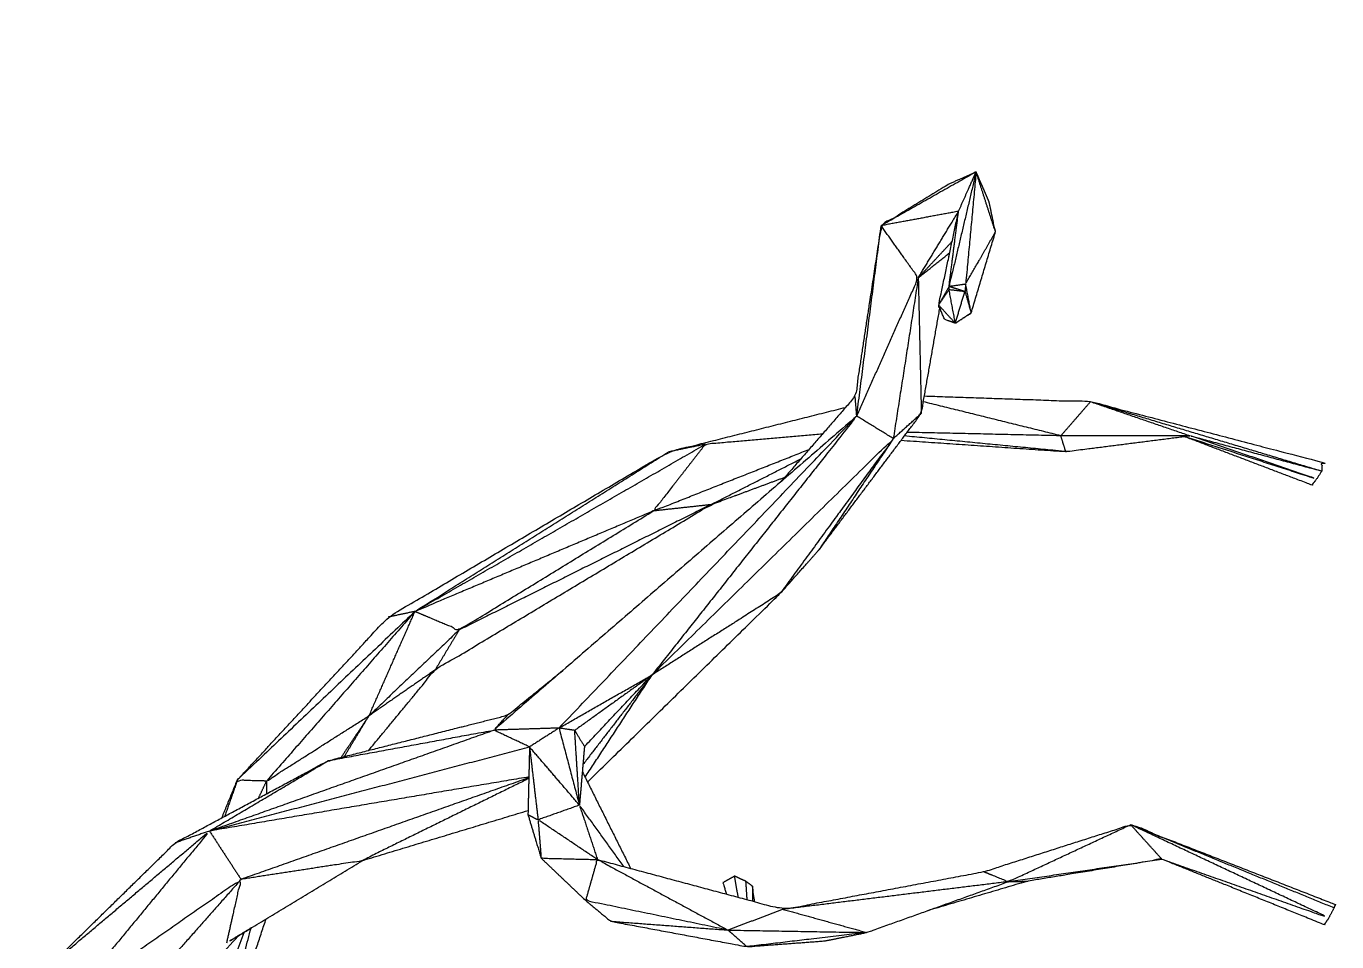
# Model space of a CAD drawing. Header units: centimetres. Extents: x 7653 to 15270, y 5751 to 14937.
# Drawn here: x 8307.7 to 8625.4, y 6966 to 7188.2 of the extents above; entities that cross this region are included whole.
import ezdxf

# ---------------------------------------------------------------- set-up
doc = ezdxf.new("R2010")
doc.units = ezdxf.units.CM
doc.layers.add('Make2D$Visible$Curves$Layer0', color=7, linetype='Continuous', true_color=0x000000)

msp = doc.modelspace()

# ---------------------------------------------------------------- linework, layer by layer
at = {"layer": 'Make2D$Visible$Curves$Layer0'}
for points, knots in [([(8317.17, 7383), (8321.12, 7374.98), (8325.07, 7366.97), (8326.81, 7348.73), (8328.55, 7330.5), (8321.85, 7311.76), (8315.15, 7293.02), (8304.46, 7272.86), (8293.77, 7252.7), (8275.92, 7232.65), (8258.08, 7212.6), (8256.67, 7209.49), (8255.27, 7206.37), (8250.44, 7163.42), (8245.6, 7120.46)], [0.699194, 0.699194, 0.699194, 1, 1, 2, 2, 3, 3, 4, 4, 5, 5, 6, 6, 6.799018, 6.799018, 6.799018]), ([(8541.13, 7145.57), (8541.13, 7145.57), (8541.13, 7145.57), (8539.56, 7149.19), (8537.98, 7152.8), (8534.65, 7151.3), (8531.32, 7149.81), (8523.13, 7144.78), (8514.95, 7139.76), (8511.8, 7119.05), (8508.66, 7098.34), (8499.7, 7088.03), (8490.74, 7077.72)], [-1.000145, -1.000145, -1.000145, -1, -1, 0, 0, 1, 1, 2, 2, 3, 3, 3.678741, 3.678741, 3.678741]), ([(8533.72, 7143.25), (8535.85, 7148.02), (8537.98, 7152.8), (8526.46, 7146.28), (8514.95, 7139.76)], [0, 0, 0, 1, 1, 2, 2, 2]), ([(8537.98, 7152.8), (8534.7, 7138.93), (8531.42, 7125.06), (8533.44, 7125.35), (8535.46, 7125.64)], [0, 0, 0, 1, 1, 2, 2, 2]), ([(8537.98, 7152.8), (8540.33, 7145.52), (8542.67, 7138.24), (8539.07, 7131.94), (8535.46, 7125.64), (8536.72, 7139.22), (8537.98, 7152.8)], [0, 0, 0, 1, 1, 2, 2, 3, 3, 3]), ([(8523.96, 7127.12), (8528.84, 7135.18), (8533.72, 7143.25), (8524.33, 7141.5), (8514.95, 7139.76)], [0, 0, 0, 1, 1, 2, 2, 2]), ([(8532.95, 7116.08), (8531.63, 7116.56), (8530.31, 7117.04), (8529.61, 7118.77), (8528.9, 7120.49), (8531.31, 7131.87), (8533.72, 7143.25)], [-2, -2, -2, -1, -1, 0, 0, 1, 1, 1]), ([(8536.79, 7118.58), (8539.73, 7128.41), (8542.67, 7138.24), (8541.9, 7141.9), (8541.13, 7145.57)], [0, 0, 0, 1, 1, 2, 2, 2]), ([(8509.04, 7093.56), (8516.5, 7110.34), (8523.96, 7127.12), (8519.45, 7133.44), (8514.95, 7139.76)], [0, 0, 0, 1, 1, 2, 2, 2]), ([(8531.36, 7132.13), (8531.46, 7132.66), (8531.55, 7133.18), (8531.58, 7133.22), (8531.6, 7133.25)], [-2.02686869, -2.02686869, -2.02686869, -2, -2, -1.99429143, -1.99429143, -1.99429143]), ([(8532.95, 7116.08), (8532.18, 7120.18), (8531.42, 7124.28), (8533.35, 7124.06), (8535.28, 7123.84)], [0, 0, 0, 1, 1, 2, 2, 2]), ([(8535.46, 7125.64), (8536.13, 7122.11), (8536.79, 7118.58), (8536.04, 7121.21), (8535.28, 7123.84), (8535.37, 7124.74), (8535.46, 7125.64)], [0, 0, 0, 1, 1, 2, 2, 3, 3, 3]), ([(8443.77, 7004.79), (8467.13, 7027.66), (8490.49, 7050.54), (8495.19, 7055.83), (8499.89, 7061.13), (8512.29, 7077.68), (8524.7, 7094.22), (8526.94, 7107), (8529.19, 7119.78)], [-5.925672, -5.925672, -5.925672, -5, -5, -4, -4, -3, -3, -2.344089, -2.344089, -2.344089]), ([(8536.35, 7118.32), (8536.57, 7118.45), (8536.79, 7118.58), (8534.87, 7117.33), (8532.95, 7116.08), (8534.65, 7117.2), (8536.35, 7118.32)], [0, 0, 0, 1, 1, 2, 2, 3, 3, 3]), ([(8525.44, 7098.45), (8545.58, 7097.76), (8565.72, 7097.07), (8593.77, 7089.72), (8621.82, 7082.38), (8621.81, 7081.3), (8621.81, 7080.23), (8621.17, 7079.27), (8620.53, 7078.31), (8619.96, 7077.57), (8619.39, 7076.83), (8603.91, 7082.72), (8588.42, 7088.62)], [-0.853749, -0.853749, -0.853749, 0, 0, 1, 1, 2, 2, 3, 3, 4, 4, 4.970081, 4.970081, 4.970081]), ([(8355.11, 6996.1), (8357, 7000.69), (8358.88, 7005.29), (8377.14, 7025.04), (8395.4, 7044.79), (8429.35, 7064.82), (8463.3, 7084.85), (8484.83, 7090.27), (8506.36, 7095.69)], [1.87175, 1.87175, 1.87175, 2, 2, 3, 3, 4, 4, 4.802811, 4.802811, 4.802811]), ([(8436.84, 7017.88), (8472.94, 7055.72), (8509.04, 7093.56), (8484.23, 7062.17), (8459.43, 7030.78)], [0, 0, 0, 1, 1, 2, 2, 2]), ([(8500.73, 7089.21), (8486.53, 7087.97), (8472.33, 7086.73), (8466.03, 7078.63), (8459.72, 7070.54), (8478.6, 7078.01), (8497.49, 7085.48)], [-0.781461, -0.781461, -0.781461, 0, 0, 1, 1, 1.771588, 1.771588, 1.771588]), ([(8589.84, 7088.8), (8574.19, 7088.79), (8558.53, 7088.79), (8539.89, 7089.2), (8521.24, 7089.62)], [0, 0, 0, 1, 1, 1.747767, 1.747767, 1.747767]), ([(8459.43, 7030.78), (8474.96, 7040.66), (8490.49, 7050.54), (8504.2, 7069.33), (8517.91, 7088.12), (8488.67, 7059.45), (8459.43, 7030.78)], [0, 0, 0, 1, 1, 2, 2, 3, 3, 3]), ([(8519.81, 7087.7), (8539.76, 7086.33), (8559.71, 7084.96), (8574.78, 7086.88), (8589.84, 7088.8)], [5.078255, 5.078255, 5.078255, 6, 6, 7, 7, 7]), ([(8559.71, 7084.96), (8559.71, 7084.96), (8559.71, 7084.96), (8540.15, 7086.85), (8520.59, 7088.75)], [0.9999826, 0.9999826, 0.9999826, 1, 1, 1.7664612, 1.7664612, 1.7664612]), ([(8588.55, 7088.63), (8604.54, 7083.47), (8620.53, 7078.31), (8605.19, 7083.55), (8589.84, 7088.8), (8605.82, 7084.51), (8621.81, 7080.23)], [0.032673, 0.032673, 0.032673, 1, 1, 2, 2, 3, 3, 3]), ([(8459.72, 7070.54), (8430.84, 7058.36), (8401.95, 7046.18), (8432.63, 7065.51), (8463.3, 7084.85)], [0, 0, 0, 1, 1, 2, 2, 2]), ([(8390.71, 7012.46), (8398.75, 7022.2), (8406.79, 7031.95), (8440.21, 7052.01), (8473.64, 7072.07), (8482.64, 7075.41), (8491.64, 7078.75)], [2.5394, 2.5394, 2.5394, 3, 3, 4, 4, 4.420833, 4.420833, 4.420833]), ([(8401.95, 7046.18), (8407.3, 7043.93), (8412.65, 7041.68), (8436.19, 7056.11), (8459.72, 7070.54)], [0, 0, 0, 1, 1, 2, 2, 2]), ([(8401.95, 7046.18), (8380.42, 7025.73), (8358.88, 7005.29), (8362.44, 7005.19), (8366, 7005.1)], [0, 0, 0, 1, 1, 2, 2, 2]), ([(8401.95, 7046.18), (8396.37, 7033.52), (8390.79, 7020.86), (8378.39, 7012.98), (8366, 7005.1), (8383.97, 7025.64), (8401.95, 7046.18)], [0, 0, 0, 1, 1, 2, 2, 3, 3, 3]), ([(8290.65, 6950.44), (8293.87, 6949.88), (8297.09, 6949.33), (8305.44, 6954.97), (8313.8, 6960.61), (8328.81, 6975.32), (8343.82, 6990.03), (8362.38, 7000), (8380.93, 7009.98), (8402.66, 7015.49), (8424.39, 7021), (8431.08, 7026.43), (8437.77, 7031.85)], [-3.886342, -3.886342, -3.886342, -3, -3, -2, -2, -1, -1, 0, 0, 1, 1, 1.231173, 1.231173, 1.231173]), ([(8441.81, 6999.18), (8441.24, 7008.25), (8440.66, 7017.31), (8441.84, 7015.35), (8443.03, 7013.39), (8451.23, 7022.09), (8459.43, 7030.78), (8451.04, 7019.9), (8442.65, 7009.02)], [0, 0, 0, 1, 1, 2, 2, 3, 3, 3.965205, 3.965205, 3.965205]), ([(8380.93, 7009.98), (8400.99, 7013.68), (8421.05, 7017.38), (8422.72, 7019.19), (8424.39, 7021)], [0, 0, 0, 1, 1, 2, 2, 2]), ([(8440.66, 7017.31), (8438.75, 7017.59), (8436.84, 7017.88), (8439.33, 7008.53), (8441.81, 6999.18)], [0, 0, 0, 1, 1, 2, 2, 2]), ([(8429.71, 7013.31), (8429.52, 7005.09), (8429.33, 6996.87), (8430.92, 6991.59), (8432.52, 6986.32), (8437.93, 6981.17), (8443.35, 6976.01), (8446.37, 6973.51), (8449.38, 6971.01), (8465.9, 6967.93), (8482.42, 6964.84), (8491.88, 6965.55), (8501.35, 6966.25)], [0, 0, 0, 1, 1, 2, 2, 3, 3, 4, 4, 5, 5, 6, 6, 6]), ([(8441.81, 6999.18), (8435.76, 7006.25), (8429.71, 7013.31), (8430.74, 7004.47), (8431.78, 6995.62)], [0, 0, 0, 1, 1, 2, 2, 2]), ([(8429.53, 7005.64), (8409.23, 6995.65), (8388.92, 6985.66), (8374.35, 6983.42), (8359.77, 6981.17)], [0.028255, 0.028255, 0.028255, 1, 1, 2, 2, 2]), ([(8452.61, 6984.25), (8447.21, 6991.72), (8441.81, 6999.18), (8444, 6992.58), (8446.18, 6985.98)], [0.292993, 0.292993, 0.292993, 1, 1, 2, 2, 2]), ([(8446.18, 6985.98), (8439.35, 6986.15), (8432.52, 6986.32), (8432.15, 6990.97), (8431.78, 6995.62), (8438.98, 6990.8), (8446.18, 6985.98)], [0, 0, 0, 1, 1, 2, 2, 3, 3, 3]), ([(8446.18, 6985.98), (8468.7, 6979.94), (8491.21, 6973.9), (8515.54, 6978.47), (8539.86, 6983.04), (8557.66, 6988.74), (8575.45, 6994.44), (8600.25, 6984.77), (8625.04, 6975.1), (8624.9, 6974.67), (8624.75, 6974.24), (8624.12, 6973.04), (8623.49, 6971.84), (8622.94, 6971), (8622.39, 6970.16), (8602.7, 6978.12), (8583.01, 6986.07), (8566.76, 6983.4), (8550.51, 6980.73), (8538.34, 6977.14), (8526.18, 6973.56)], [0, 0, 0, 1, 1, 2, 2, 3, 3, 4, 4, 5, 5, 6, 6, 7, 7, 8, 8, 9, 9, 9.494875, 9.494875, 9.494875]), ([(8539.86, 6983.04), (8542.83, 6981.83), (8545.8, 6980.61), (8560.63, 6987.53), (8575.45, 6994.44)], [1, 1, 1, 2, 2, 3, 3, 3]), ([(8583.01, 6986.07), (8603.25, 6978.95), (8623.49, 6971.84), (8599.47, 6983.14), (8575.45, 6994.44)], [0, 0, 0, 1, 1, 2, 2, 2]), ([(8313.8, 6960.61), (8332.95, 6976.75), (8352.11, 6992.9), (8335.6, 6972.86), (8319.09, 6952.83)], [0, 0, 0, 1, 1, 2, 2, 2]), ([(8362.24, 6969.4), (8359.28, 6967.59), (8356.31, 6965.78), (8372.79, 6975.77), (8389.27, 6985.76)], [-0.1818519, -0.1818519, -0.1818519, 0, 0, 0.8105607, 0.8105607, 0.8105607]), ([(8477.82, 6968.87), (8462, 6977.42), (8446.18, 6985.98), (8444.76, 6981), (8443.35, 6976.01), (8460.58, 6972.44), (8477.82, 6968.87)], [0, 0, 0, 1, 1, 2, 2, 3, 3, 3]), ([(8484.29, 6975.76), (8484.02, 6977.64), (8483.76, 6979.52), (8482.93, 6980.12), (8482.1, 6980.72), (8480.77, 6981.33), (8479.43, 6981.95), (8478.02, 6981.16), (8476.6, 6980.37), (8477.02, 6978.98), (8477.44, 6977.59)], [3.893713, 3.893713, 3.893713, 4, 4, 5, 5, 6, 6, 7, 7, 7.117925, 7.117925, 7.117925]), ([(8356.31, 6965.78), (8358.04, 6973.48), (8359.77, 6981.17), (8339.43, 6967), (8319.09, 6952.83)], [0, 0, 0, 1, 1, 2, 2, 2]), ([(8501.35, 6966.25), (8506.41, 6967.27), (8511.47, 6968.28), (8528.63, 6974.45), (8545.8, 6980.61)], [0, 0, 0, 1, 1, 2, 2, 2]), ([(8351.02, 6923.2), (8350.68, 6924.2), (8350.35, 6925.2), (8358.1, 6948.4), (8365.85, 6971.6)], [0.8715987, 0.8715987, 0.8715987, 1, 1, 1.7201359, 1.7201359, 1.7201359]), ([(8350.35, 6925.2), (8348.32, 6926.97), (8346.29, 6928.74), (8353.39, 6948.53), (8360.5, 6968.32)], [0, 0, 0, 1, 1, 1.715298, 1.715298, 1.715298]), ([(8477.82, 6968.87), (8480.12, 6966.86), (8482.42, 6964.84), (8496.94, 6966.56), (8511.47, 6968.28), (8494.64, 6968.57), (8477.82, 6968.87)], [0, 0, 0, 1, 1, 2, 2, 3, 3, 3]), ([(8292.62, 6909.14), (8299.56, 6911.61), (8306.49, 6914.08), (8312.84, 6918.93), (8319.18, 6923.77), (8339.17, 6945.65), (8359.17, 6967.52)], [-2, -2, -2, -1, -1, 0, 0, 0.853328, 0.853328, 0.853328])]:
    msp.add_open_spline(points, degree=2, knots=knots, dxfattribs=at)
for points in [[(8531.42, 7125.06), (8532.57, 7134.15), (8533.72, 7143.25)], [(8509.04, 7093.56), (8511.99, 7116.66), (8514.95, 7139.76)], [(8523.96, 7127.12), (8528.07, 7131.53), (8532.17, 7135.94)], [(8523.96, 7127.12), (8527.76, 7130.15), (8531.55, 7133.18)], [(8523.96, 7127.12), (8520.93, 7107.62), (8517.91, 7088.12)], [(8523.96, 7127.12), (8524.33, 7110.67), (8524.7, 7094.22)], [(8531.42, 7125.06), (8530.16, 7122.78), (8528.9, 7120.49)], [(8531.42, 7124.28), (8530.16, 7122.39), (8528.9, 7120.49)], [(8531.42, 7124.28), (8531.42, 7124.67), (8531.42, 7125.06)], [(8531.42, 7125.06), (8533.35, 7124.45), (8535.28, 7123.84)], [(8532.95, 7116.08), (8534.11, 7119.96), (8535.28, 7123.84)], [(8532.95, 7116.08), (8530.92, 7118.28), (8528.9, 7120.49)], [(8509.04, 7093.56), (8508.85, 7095.95), (8508.66, 7098.34)], [(8558.53, 7088.79), (8541.86, 7092.92), (8525.19, 7097.04)], [(8565.72, 7097.07), (8562.13, 7092.93), (8558.53, 7088.79)], [(8565.72, 7097.07), (8577.78, 7092.94), (8589.84, 7088.8)], [(8565.72, 7097.07), (8593.76, 7088.65), (8621.81, 7080.23)], [(8509.04, 7093.56), (8465.2, 7055.6), (8421.35, 7017.64)], [(8517.91, 7088.12), (8513.47, 7090.84), (8509.04, 7093.56)], [(8517.91, 7088.12), (8521.3, 7091.17), (8524.7, 7094.22)], [(8401.95, 7046.18), (8437.14, 7066.45), (8472.33, 7086.73)], [(8472.33, 7086.73), (8467.82, 7085.79), (8463.3, 7084.85)], [(8517.91, 7088.12), (8508.9, 7074.63), (8499.89, 7061.13)], [(8559.71, 7084.96), (8559.12, 7086.87), (8558.53, 7088.79)], [(8473.64, 7072.07), (8484.58, 7077.64), (8495.51, 7083.2)], [(8473.64, 7072.07), (8443.15, 7056.87), (8412.65, 7041.68)], [(8473.64, 7072.07), (8466.68, 7071.3), (8459.72, 7070.54)], [(8401.95, 7046.18), (8398.68, 7045.49), (8395.4, 7044.79)], [(8412.65, 7041.68), (8401.72, 7031.27), (8390.79, 7020.86)], [(8412.65, 7041.68), (8409.72, 7036.81), (8406.79, 7031.95)], [(8406.79, 7031.95), (8398.79, 7026.41), (8390.79, 7020.86)], [(8436.84, 7017.88), (8448.13, 7024.33), (8459.43, 7030.78)], [(8459.43, 7030.78), (8450.04, 7024.04), (8440.66, 7017.31)], [(8443.19, 7005.96), (8451.31, 7018.37), (8459.43, 7030.78)], [(8390.79, 7020.86), (8387.4, 7015.81), (8384.02, 7010.76)], [(8384.79, 7010.95), (8387.79, 7015.91), (8390.79, 7020.86)], [(8352.11, 6992.9), (8386.58, 7005.14), (8421.05, 7017.38)], [(8436.84, 7017.88), (8428.95, 7017.63), (8421.05, 7017.38)], [(8429.71, 7013.31), (8425.38, 7015.35), (8421.05, 7017.38)], [(8421.36, 7017.63), (8421.37, 7017.64), (8421.38, 7017.65)], [(8436.84, 7017.88), (8433.28, 7015.59), (8429.71, 7013.31)], [(8352.11, 6992.9), (8390.91, 7003.11), (8429.71, 7013.31)], [(8443.02, 7013.36), (8442.42, 7006.27), (8441.81, 6999.18)], [(8352.11, 6992.9), (8366.52, 7001.44), (8380.93, 7009.98)], [(8442.51, 7007.31), (8448.36, 6995.57), (8454.22, 6983.82)], [(8429.54, 7006.02), (8390.82, 6999.46), (8352.11, 6992.9)], [(8358.88, 7005.29), (8357.34, 7000.88), (8355.8, 6996.47)], [(8429.54, 7005.81), (8394.65, 6993.49), (8359.77, 6981.17)], [(8364.01, 7000.88), (8365, 7002.99), (8366, 7005.1)], [(8366.02, 7001.96), (8366.01, 7003.53), (8366, 7005.1)], [(8388.92, 6985.66), (8409.14, 6991.77), (8429.36, 6997.89)], [(8429.33, 6996.87), (8430.56, 6996.24), (8431.78, 6995.62)], [(8441.81, 6999.18), (8436.8, 6997.4), (8431.78, 6995.62)], [(8624.75, 6974.24), (8600.1, 6984.34), (8575.45, 6994.44)], [(8583.01, 6986.07), (8579.23, 6990.26), (8575.45, 6994.44)], [(8352.11, 6992.9), (8347.96, 6991.46), (8343.82, 6990.03)], [(8352.11, 6992.9), (8355.94, 6987.04), (8359.77, 6981.17)], [(8545.8, 6980.61), (8564.41, 6983.34), (8583.01, 6986.07)], [(8359.77, 6981.17), (8343.32, 6962.55), (8326.88, 6943.92)], [(8480.31, 6976.83), (8479.87, 6979.39), (8479.43, 6981.95)], [(8482.1, 6980.72), (8482.25, 6978.49), (8482.4, 6976.26)], [(8483.76, 6979.52), (8483.75, 6977.71), (8483.75, 6975.9)], [(8545.8, 6980.61), (8518.51, 6977.26), (8491.21, 6973.9)], [(8545.8, 6980.61), (8548.15, 6980.67), (8550.51, 6980.73)], [(8491.21, 6973.9), (8484.52, 6971.38), (8477.82, 6968.87)], [(8491.21, 6973.9), (8501.34, 6971.09), (8511.47, 6968.28)], [(8350.35, 6925.2), (8356.27, 6947.27), (8362.2, 6969.35)], [(8449.38, 6971.01), (8463.6, 6969.94), (8477.82, 6968.87)]]:
    msp.add_open_spline(points, degree=2, dxfattribs=at)

doc.saveas('drawing.dxf')
